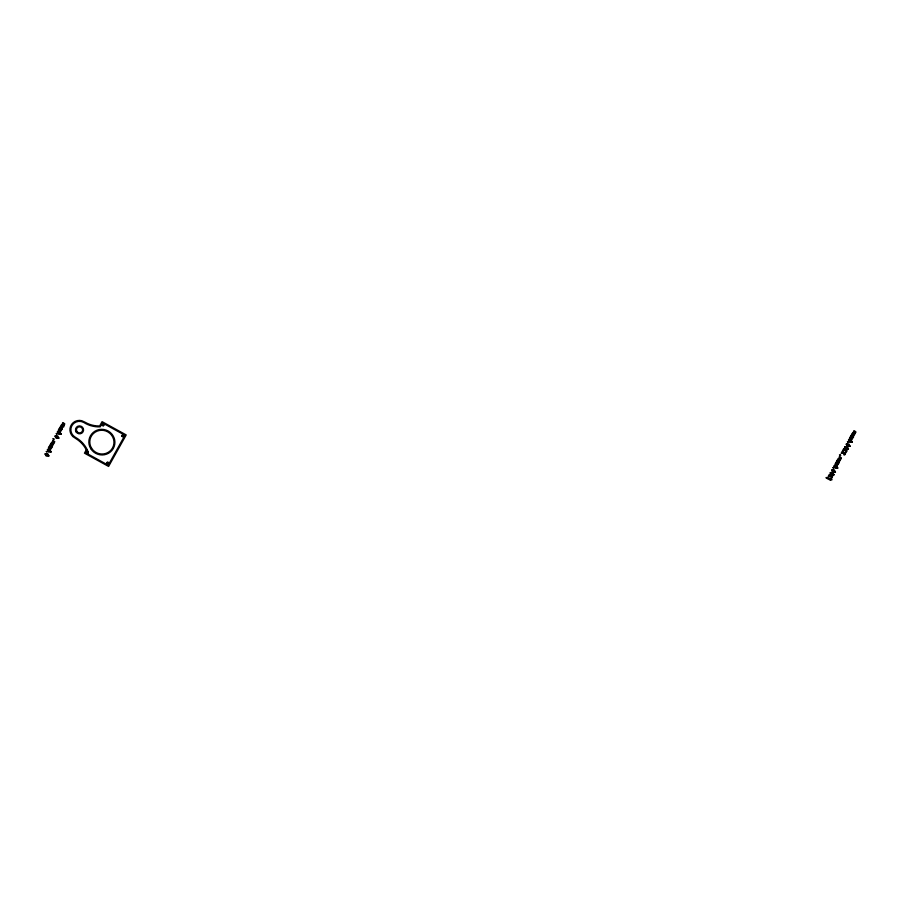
<?xml version="1.0" encoding="UTF-8"?>
<svg xmlns="http://www.w3.org/2000/svg" width="901" height="901" viewBox="0 0 901 901"><rect width="100%" height="100%" fill="white"/><g stroke="black" fill="none" stroke-linecap="round" stroke-linejoin="round"><path stroke-width="1.35" d="M50.58 444.261L52.461 446.648L50.467 449.543L48.215 448.315L48.891 447.121L50.985 448.405L51.188 447.628L49.026 446.873L49.701 445.657L51.391 447.099L52.044 446.705L49.848 445.409L51.233 442.92L52.934 444.351L53.542 443.427C50.017 441.986 52.157 441.603 54.398 442.515C51.999 441.22 51.875 439.08 54.77 441.681L52.821 445.353L50.512 444.227M837.22 460.445L839.101 462.832L837.119 465.727L834.867 464.499L835.531 463.305L837.626 464.589L837.84 463.812L835.745 463.091L836.342 461.841L838.392 463.17L838.685 462.393L836.567 461.639L837.874 459.105L839.586 460.535L840.183 459.611C836.657 458.17 838.797 457.787 841.038 458.699C838.606 457.381 838.504 455.264 841.41 457.866L839.462 461.537L837.153 460.411M87.825 452.246L88.275 451.446L86.935 451.987L88.287 453.045L88.298 451.457L86.901 452.246L88.309 453.034L88.275 451.446M103.063 424.979L103.514 424.191L103.975 425.216L102.849 425.869L102.162 424.754L103.514 424.191L103.559 425.768L102.14 424.99L103.514 424.191M107.602 463.114L108.052 462.314C108.796 466.572 105.045 460.445 108.537 463.103L108.086 463.902L106.814 463.576L107.118 462.326L108.052 462.314M122.84 435.847C123.876 433.651 124.169 437.672 122.412 436.658C121.049 435.96 122.818 434.045 123.64 435.386L123.324 436.636L122.052 436.321L122.356 435.059L123.291 435.059M851.704 434.372L853.957 435.6L855.916 431.939C852.999 429.326 853.101 431.444 855.533 432.762C853.292 431.849 851.152 432.232 854.677 433.685L854.08 434.609L852.447 433.212L850.983 435.667L853.179 436.456L852.887 437.233L850.848 435.915L850.172 437.12L852.335 437.875L852.121 438.663L850.093 437.413L849.361 438.573L851.614 439.801L853.607 436.895L851.648 434.473M830.328 480.064C837.66 479.94 817.601 474.455 830.328 480.064M830.215 474.59L828.83 476.269L832.04 475.953L832.592 476.618L831.86 478.037L830.745 478.014L831.972 477.462L831.544 476.291L828.12 476.573L829.292 474.467L830.215 474.59M843.201 451.356L841.827 453.034L845.025 452.719L845.577 453.383L844.845 454.802L843.73 454.78L844.958 454.228L844.541 453.068L841.162 453.372L842.277 451.232L843.201 451.356M844.71 448.653L843.336 450.342L846.535 450.027L847.086 450.68L846.354 452.111L845.239 452.077L846.467 451.525L846.05 450.365L842.615 450.646L843.787 448.54L844.71 448.653M53.959 439.057C53.947 440.139 52.202 438.246 53.046 438.629L53.959 439.057M840.599 455.242C840.599 456.323 838.842 454.431 839.687 454.814L840.599 455.242M61.696 429.698L60.446 431.703L58.193 430.487L58.858 429.281L60.953 430.565L61.167 429.788L59.004 429.034L59.68 427.829L61.369 429.27L62.023 428.865L59.894 427.615L61.2 425.092L62.912 426.511L63.509 425.587C60.018 424.157 62.146 423.763 64.365 424.675C61.932 423.357 61.831 421.24 64.748 423.853L63.982 426.038C64.129 429.203 57.788 424.225 62.394 428.043L61.696 429.698M46.334 451.536L46.942 451.874L46.334 451.536M56.301 433.696L56.921 434.034L56.301 433.696M832.975 467.72L833.594 468.058L832.975 467.72M847.469 441.794L848.089 442.132L847.469 441.794M86.282 449.914L84.457 453.169L108.593 466.436L126.208 434.924L102.072 421.657L99.684 425.936L98.795 425.959A26.557 25.949 20 0 1 85.392 422.389L81.788 420.699A9.652 9.438 20 0 0 72.891 436.613L76.168 438.821A27.109 26.489 20 0 1 85.843 449.058L86.282 449.914M87.329 449.948L85.719 452.82L108.221 465.186L124.946 435.273L102.444 422.907L100.248 426.837A27.492 26.861 20 0 1 83.692 422.423A8.717 8.514 20 0 0 71.9 425.666A8.717 8.514 20 0 0 75.38 437.3A28.044 27.402 20 0 1 87.329 449.948M61.065 434.034L58.497 434.226L57.281 431.984L59.883 431.804L61.065 434.034M58.813 438.077L56.234 438.28L55.017 436.028L57.619 435.847L58.813 438.077M51.098 451.863L48.519 452.065L47.314 449.813L49.904 449.633L51.098 451.863M48.834 455.917L46.255 456.109L45.05 453.867L47.652 453.687L48.834 455.917M852.245 442.121L849.666 442.323L848.449 440.071L851.051 439.891L852.245 442.121M849.981 446.164L847.402 446.367L846.197 444.114L848.787 443.934L849.981 446.164M848.472 448.867L845.893 449.07L844.688 446.817L847.278 446.637L848.472 448.867M837.739 468.047L835.171 468.25L833.954 465.997L836.556 465.817L837.739 468.047M835.475 472.101L832.907 472.293L831.691 470.052L834.292 469.871L835.475 472.101M833.977 474.793L831.398 474.996L830.181 472.743L832.783 472.563L833.977 474.793M58.182 431.737L57.45 432.03L57.788 433.043L60.919 433.967L58.182 431.737M55.93 435.791L55.186 436.084L55.524 437.086L58.655 438.01L55.93 435.791M48.215 449.576L47.483 449.869L47.821 450.883L50.94 451.795L48.215 449.576M45.951 453.62L45.219 453.913L45.557 454.926L48.688 455.85L45.951 453.62M849.35 439.834L848.618 440.127L848.956 441.13L852.087 442.053L849.35 439.834M847.098 443.878L846.366 444.17L846.692 445.184L849.823 446.096L847.098 443.878M845.588 446.569L844.856 446.862L845.183 447.876L848.314 448.799L845.588 446.569M834.855 465.761L834.123 466.054L834.461 467.067L837.592 467.979L834.855 465.761M832.592 469.804L831.86 470.097L832.197 471.11L835.328 472.034L832.592 469.804M831.094 472.507L830.35 472.8L830.688 473.813L833.819 474.726L831.094 472.507M90.753 448.664A13.064 12.772 20 0 0 113.323 448.439A13.064 12.772 20 0 0 101.554 429.338A13.064 12.772 20 0 0 90.753 448.664M76.089 431.883A4.043 3.953 20 0 0 83.072 431.816A4.043 3.953 20 0 0 79.434 425.903A4.043 3.953 20 0 0 76.089 431.883M91.564 448.191A12.13 11.848 20 0 0 112.501 447.988A12.13 11.848 20 0 0 101.576 430.261A12.13 11.848 20 0 0 91.564 448.191M76.889 431.41A3.108 3.03 20 0 0 82.25 431.354A3.108 3.03 20 0 0 79.457 426.826A3.108 3.03 20 0 0 76.889 431.41"/></g></svg>
